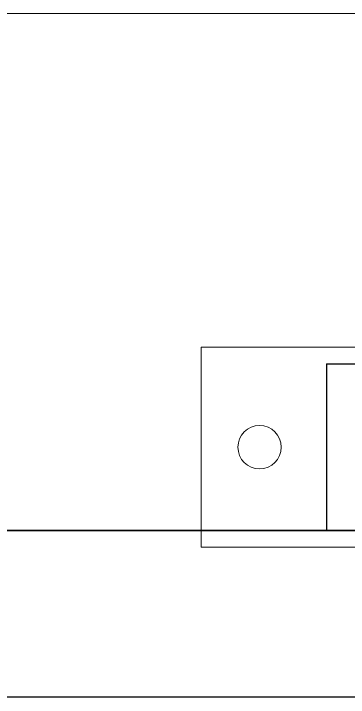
# Model space of a CAD drawing. Extents: x -965262 to 1142518, y -357520 to 71675.
# Drawn here: x 72835.1 to 73035.8, y -234562.1 to -234152.1 of the extents above; entities that cross this region are included whole.
import ezdxf

# ---------------------------------------------------------------- set-up
doc = ezdxf.new("R2010")
doc.units = 0
doc.header["$LTSCALE"] = 10
doc.linetypes.add('DOTE', pattern=[2.42, 2, -0.2, 0.02, -0.2])
doc.layers.get('0').update_dxf_attribs({"linetype": 'CONTINUOUS', "lineweight": 30})
doc.layers.add('DOTE', color=7, linetype='DOTE', lineweight=9)
doc.layers.add('полы', color=3, linetype='CONTINUOUS', lineweight=35)

# ---------------------------------------------------------------- blocks, each defined once
blk = doc.blocks.new('EC3')
at = {"lineweight": 15}
for p, q in [((67648.8, 6194.4), (67648.8, 4527.8)), ((68448.8, 6194.4), (67648.8, 6194.4)), ((68448.8, 6194.4), (68448.8, 4527.8)), ((68448.8, 4527.8), (67648.8, 4527.8))]:
    blk.add_line(p, q, dxfattribs=at)
for p, q in [((68382.1, 5694.4), (67715.5, 5694.4)), ((67715.5, 5694.4), (67715.5, 5027.8)), ((68382.1, 5694.4), (68382.1, 5027.8)), ((68382.1, 5027.8), (67715.5, 5027.8))]:
    blk.add_line(p, q)
for centre in [(68048.8, 5961.1), (68048.8, 4761.1)]:
    blk.add_circle(centre, 86.7, dxfattribs=at)

msp = doc.modelspace()

# ---------------------------------------------------------------- linework, layer by layer
at = {"color": 7, "ltscale": 200}
for p, q in [((73122.58, -234462.12, -1451.29), (72422.58, -234462.12, -3259.78)), ((73122.58, -234562.12, -1451.29), (72422.58, -234562.12, -6519.57))]:
    msp.add_line(p, q, dxfattribs=at)
at = {"layer": 'DOTE', "color": 7, "ltscale": 100}
msp.add_line((113523.82, -234152.12, -4711.07), (55067.34, -234152.12, -4711.07), dxfattribs=at)
at = {"layer": 'полы', "ltscale": 50}
msp.add_line((59112.58, -234462.12, -1451.29), (113232.58, -234462.12, -1451.29), dxfattribs=at)

# ---------------------------------------------------------------- block references
at = {"color": 7, "lineweight": 15, "xscale": 0.1500000000232831, "yscale": 0.1500000000232831, "zscale": 0.1500000000232831, "rotation": 90}
msp.add_blockref('EC3', (73876.74, -244619.45, -1451.29), dxfattribs=at)

doc.saveas('drawing.dxf')
